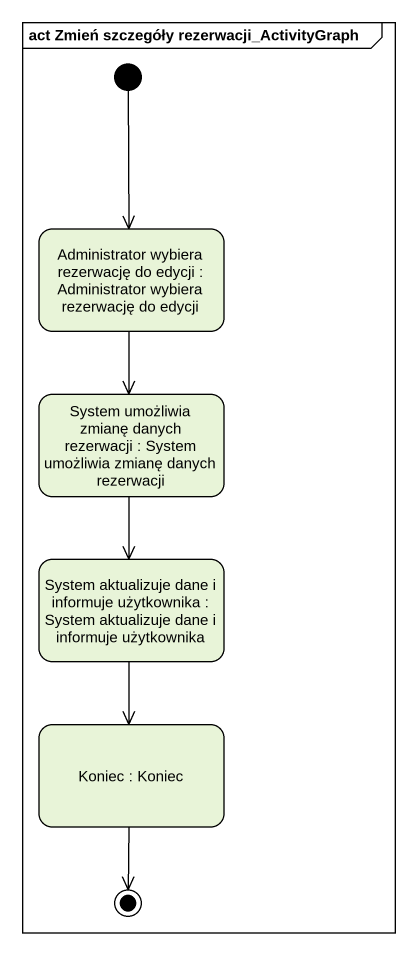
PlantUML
@startuml
mainframe act Zmień szczegóły rezerwacji_ActivityGraph
hide empty description
state "Administrator wybiera rezerwację do edycji : Administrator wybiera rezerwację do edycji" as Administrator_wybiera
state "System umożliwia zmianę danych rezerwacji : System umożliwia zmianę danych rezerwacji" as System_umożliwia_zmianę
state "System aktualizuje dane i informuje użytkownika : System aktualizuje dane i informuje użytkownika" as System_aktualizuje_dane_i
state "Koniec : Koniec" as Koniec
[*] --> Administrator_wybiera
Administrator_wybiera --> System_umożliwia_zmianę
System_umożliwia_zmianę --> System_aktualizuje_dane_i
System_aktualizuje_dane_i --> Koniec
Koniec --> [*]
@enduml
